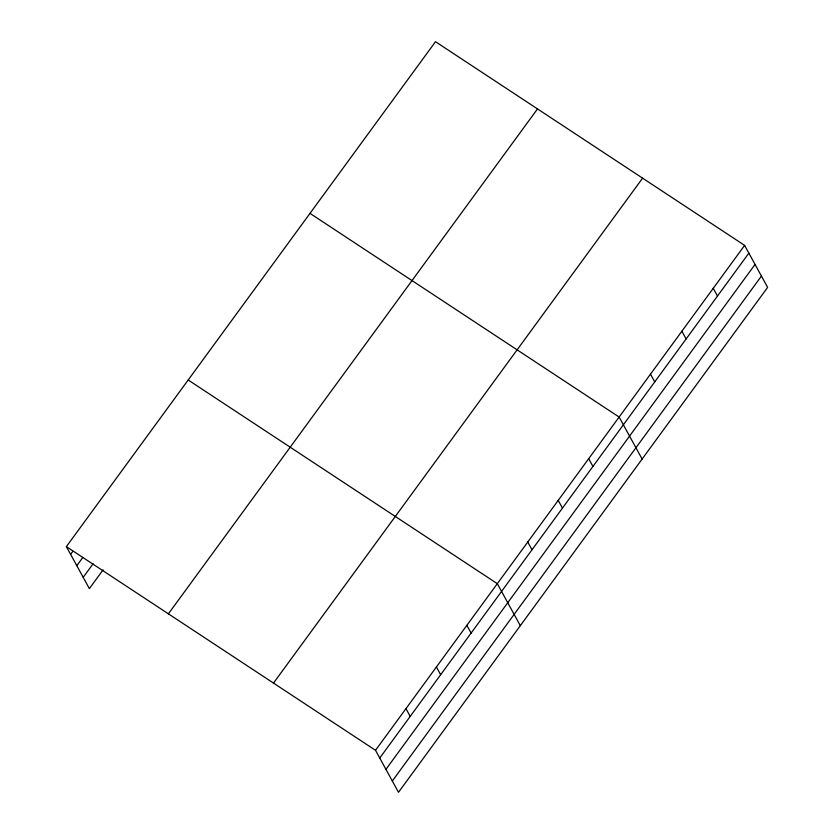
<?xml version="1.0" encoding="UTF-8"?>
<svg xmlns="http://www.w3.org/2000/svg" width="834" height="834" viewBox="0 0 834 834"><rect width="100%" height="100%" fill="white"/><g stroke="black" fill="none" stroke-linecap="round" stroke-linejoin="round"><path stroke-width="1.25" d="M66.376 546.614L435.494 41.7L744.626 245.384L767.624 287.386L398.506 792.3L375.508 750.298L66.376 546.614L89.374 588.616L103.082 569.872M70.619 554.37L72.902 551.243M76.811 565.671L82.9 557.341M83.191 577.316L93.085 563.774M168.395 613.834L537.513 108.91M273.5 683.088L642.607 178.163M375.508 750.298L744.626 245.384M379.751 758.043L748.869 253.129M385.944 769.355L755.051 264.43M392.314 780.999L761.432 276.085M309.998 213.368L619.13 417.052L642.117 459.054M188.192 379.991L497.314 583.675L520.312 625.677M713.247 288.303L717.49 296.049M681.878 331.213L686.121 338.969M650.499 374.132L654.742 381.889M588.668 458.71L592.911 466.456M558.217 500.369L562.46 508.114M527.766 542.017L532.009 549.773M466.863 625.333L471.106 633.079M436.411 666.991L440.654 674.737M405.96 708.639L410.203 716.396"/></g></svg>
